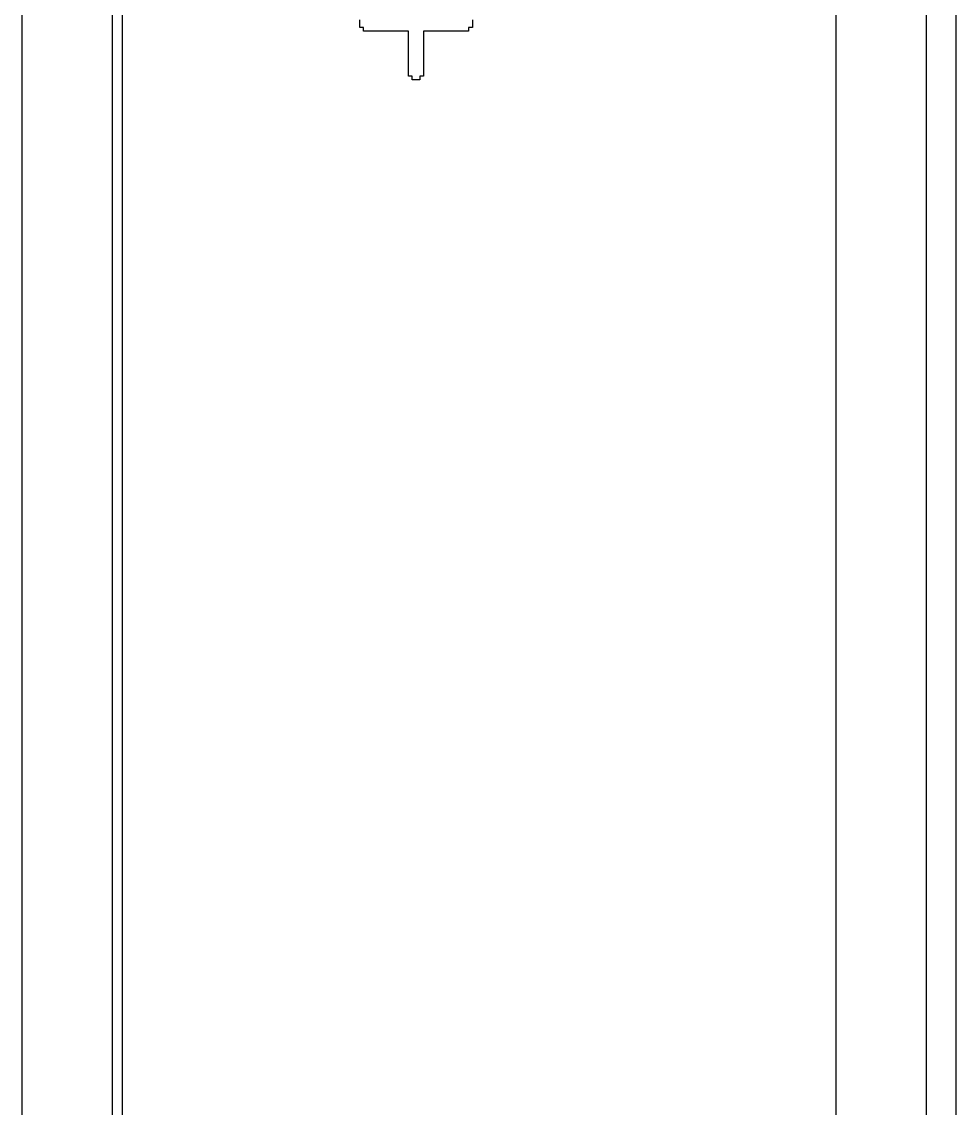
# Model space of a CAD drawing. Extents: x -25 to 122, y -49 to 104.
# Drawn here: x -25.04 to -9.17, y 9.1 to 27.54 of the extents above; entities that cross this region are included whole.
import ezdxf

# ---------------------------------------------------------------- set-up
doc = ezdxf.new("R2010")
doc.units = 0

msp = doc.modelspace()

# ---------------------------------------------------------------- linework, layer by layer
for p, q in [((-11.209, -11.209), (-11.209, 66.235)), ((-9.6805, 64.7065), (-9.6805, -9.6805)), ((-9.17099, -9.17099), (-9.17099, 64.197)), ((-25.0371, 56.2593), (-25.0371, -1.23334)), ((-23.4969, -1.23666), (-23.4969, 56.2626)), ((-23.3345, 56.2618), (-23.3345, -1.23579)), ((-19.2973, 27.4493), (-19.2973, 27.5767)), ((-17.3867, 27.5767), (-17.3867, 27.4493)), ((-19.2336, 27.4493), (-19.2973, 27.4493)), ((-19.2336, 27.3856), (-19.2336, 27.4493)), ((-18.4694, 27.3856), (-19.2336, 27.3856)), ((-18.4694, 26.6214), (-18.4694, 27.3856)), ((-17.4504, 27.3856), (-18.2146, 27.3856)), ((-18.2146, 27.3856), (-18.2146, 26.6214)), ((-17.3867, 27.4493), (-17.4504, 27.4493)), ((-17.4504, 27.4493), (-17.4504, 27.3856)), ((-18.4057, 26.6214), (-18.4694, 26.6214)), ((-18.4057, 26.5577), (-18.4057, 26.6214)), ((-18.2783, 26.5577), (-18.4057, 26.5577)), ((-18.2146, 26.6214), (-18.2783, 26.6214)), ((-18.2783, 26.6214), (-18.2783, 26.5577))]:
    msp.add_line(p, q)

doc.saveas('drawing.dxf')
